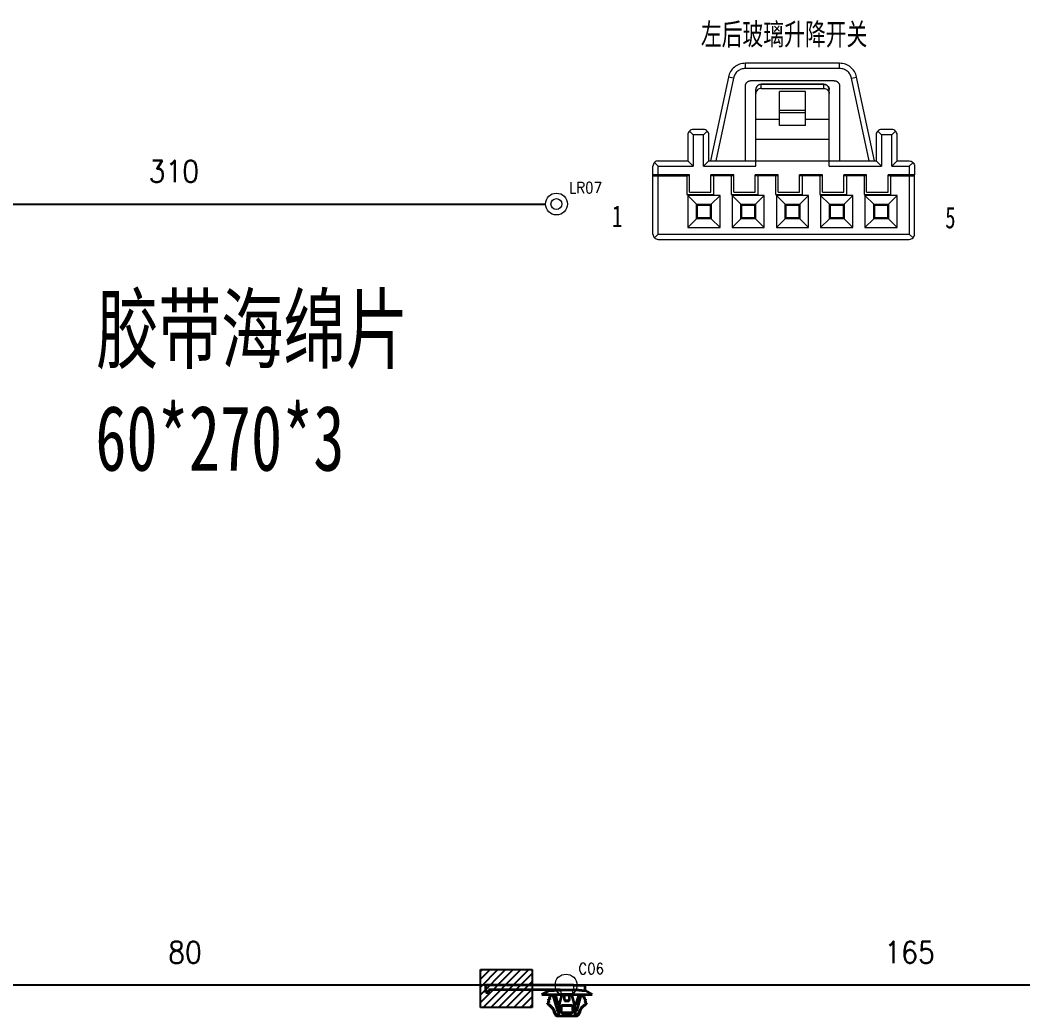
# Model space of a CAD drawing. Header units: inches. Extents: x 47316 to 59086, y 3141 to 11743.
# Drawn here: x 48256.3 to 48486.4, y 7242 to 7470.6 of the extents above; entities that cross this region are included whole.
import ezdxf

# ---------------------------------------------------------------- set-up
doc = ezdxf.new("R2010")
doc.units = ezdxf.units.IN
doc.header["$MEASUREMENT"] = 0
doc.styles.add('MtX_FangSong_GB2312', font='')
doc.styles.add('MtX_SimSun', font='')
doc.styles.get("Standard").update_dxf_attribs({"font": ''})
doc.styles.get('MtX_FangSong_GB2312').set_extended_font_data('FangSong_GB2312')
doc.styles.get('MtX_SimSun').set_extended_font_data('SimSun')
doc.styles.get('Standard').set_extended_font_data('SimSun')
doc.linetypes.add('_VH_FOAM_COVERING_2', pattern='A,0.0001,[31,VeSys.shx,S=0.1,R=0,X=0,Y=0],-0.4,[31,VeSys.shx,S=0.1,R=180,X=0,Y=0],-0.0001', length=0.4002)
doc.linetypes.add('_VH_OTCON', pattern='A,0.0001,[7,VeSys.shx,S=0.1,R=0,X=0,Y=0],-0.4,[7,VeSys.shx,S=0.1,R=0,X=0,Y=0],-0.4,["X",Standard,S=1,R=0,X=-0.5,Y=-0.5],-0.0001,[7,VeSys.shx,S=0.1,R=0,X=0,Y=0],-0.4', length=1.2002)

msp = doc.modelspace()

# ---------------------------------------------------------------- linework, layer by layer
at = {"color": 0, "lineweight": 0}
for p, q in [((48419.52, 7459.03), (48419.33, 7458.75)), ((48419.73, 7459.29), (48419.52, 7459.03)), ((48419.96, 7459.53), (48419.73, 7459.29)), ((48420.21, 7459.75), (48419.96, 7459.53)), ((48420.48, 7459.95), (48420.21, 7459.75)), ((48420.77, 7460.13), (48420.48, 7459.95)), ((48421.06, 7460.28), (48420.77, 7460.13)), ((48421.38, 7460.41), (48421.06, 7460.28)), ((48421.36, 7459.08), (48421.16, 7458.96)), ((48421.56, 7459.19), (48421.36, 7459.08)), ((48421.7, 7460.51), (48421.38, 7460.41)), ((48421.78, 7459.28), (48421.56, 7459.19)), ((48422.04, 7460.58), (48421.7, 7460.51)), ((48422.01, 7459.35), (48421.78, 7459.28)), ((48422.24, 7459.4), (48422.01, 7459.35)), ((48422.38, 7460.63), (48422.04, 7460.58)), ((48422.48, 7459.43), (48422.24, 7459.4)), ((48422.73, 7460.64), (48422.38, 7460.63)), ((48422.73, 7459.45), (48422.48, 7459.43)), ((48422.73, 7459.45), (48422.73, 7460.64)), ((48444.33, 7460.64), (48422.73, 7460.64)), ((48444.33, 7459.45), (48422.73, 7459.45)), ((48444.33, 7459.45), (48444.33, 7460.64)), ((48444.68, 7460.63), (48444.33, 7460.64)), ((48444.58, 7459.43), (48444.33, 7459.45)), ((48444.82, 7459.4), (48444.58, 7459.43)), ((48445.03, 7460.58), (48444.68, 7460.63)), ((48445.05, 7459.35), (48444.82, 7459.4)), ((48445.36, 7460.51), (48445.03, 7460.58)), ((48445.28, 7459.28), (48445.05, 7459.35)), ((48445.5, 7459.19), (48445.28, 7459.28)), ((48445.68, 7460.41), (48445.36, 7460.51)), ((48445.71, 7459.08), (48445.5, 7459.19)), ((48446, 7460.28), (48445.68, 7460.41)), ((48445.9, 7458.96), (48445.71, 7459.08)), ((48446.3, 7460.13), (48446, 7460.28)), ((48446.58, 7459.95), (48446.3, 7460.13)), ((48446.85, 7459.75), (48446.58, 7459.95)), ((48447.1, 7459.53), (48446.85, 7459.75)), ((48447.33, 7459.29), (48447.1, 7459.53)), ((48447.54, 7459.03), (48447.33, 7459.29)), ((48447.73, 7458.75), (48447.54, 7459.03)), ((48418.82, 7457.48), (48414.73, 7438.25)), ((48419.99, 7457.23), (48415.96, 7438.25)), ((48418.91, 7457.82), (48418.82, 7457.48)), ((48419.99, 7457.23), (48418.82, 7457.48)), ((48419.02, 7458.14), (48418.91, 7457.82)), ((48419.16, 7458.45), (48419.02, 7458.14)), ((48419.33, 7458.75), (48419.16, 7458.45)), ((48420.05, 7457.47), (48419.99, 7457.23)), ((48420.13, 7457.69), (48420.05, 7457.47)), ((48420.23, 7457.91), (48420.13, 7457.69)), ((48420.35, 7458.12), (48420.23, 7457.91)), ((48420.48, 7458.31), (48420.35, 7458.12)), ((48420.63, 7458.5), (48420.48, 7458.31)), ((48420.79, 7458.67), (48420.63, 7458.5)), ((48420.97, 7458.82), (48420.79, 7458.67)), ((48421.16, 7458.96), (48420.97, 7458.82)), ((48446.09, 7458.82), (48445.9, 7458.96)), ((48446.27, 7458.67), (48446.09, 7458.82)), ((48446.43, 7458.5), (48446.27, 7458.67)), ((48446.58, 7458.31), (48446.43, 7458.5)), ((48446.71, 7458.12), (48446.58, 7458.31)), ((48446.83, 7457.91), (48446.71, 7458.12)), ((48446.93, 7457.69), (48446.83, 7457.91)), ((48447.01, 7457.47), (48446.93, 7457.69)), ((48447.07, 7457.23), (48447.01, 7457.47)), ((48447.07, 7457.23), (48448.24, 7457.48)), ((48451.1, 7438.25), (48447.07, 7457.23)), ((48447.9, 7458.45), (48447.73, 7458.75)), ((48448.04, 7458.14), (48447.9, 7458.45)), ((48448.15, 7457.82), (48448.04, 7458.14)), ((48448.24, 7457.48), (48448.15, 7457.82)), ((48452.33, 7438.25), (48448.24, 7457.48)), ((48422.73, 7455.48), (48422.74, 7455.54)), ((48422.73, 7455.41), (48422.73, 7455.48)), ((48422.73, 7438.25), (48422.73, 7455.41)), ((48422.74, 7455.6), (48422.76, 7455.66)), ((48422.74, 7455.54), (48422.74, 7455.6)), ((48422.76, 7455.66), (48422.77, 7455.72)), ((48422.77, 7455.72), (48422.78, 7455.78)), ((48422.78, 7455.78), (48422.8, 7455.84)), ((48422.8, 7455.84), (48422.83, 7455.89)), ((48422.83, 7455.89), (48422.85, 7455.95)), ((48422.85, 7455.95), (48422.88, 7456.01)), ((48422.88, 7456.01), (48422.91, 7456.06)), ((48422.91, 7456.06), (48422.94, 7456.11)), ((48422.94, 7456.11), (48422.98, 7456.16)), ((48422.98, 7456.16), (48423.01, 7456.21)), ((48423.01, 7456.21), (48423.05, 7456.26)), ((48423.05, 7456.26), (48423.1, 7456.3)), ((48423.1, 7456.3), (48423.14, 7456.34)), ((48423.14, 7456.34), (48423.19, 7456.38)), ((48423.19, 7456.38), (48423.24, 7456.42)), ((48423.24, 7456.42), (48423.29, 7456.46)), ((48423.29, 7456.46), (48423.34, 7456.49)), ((48423.34, 7456.49), (48423.4, 7456.52)), ((48423.4, 7456.52), (48423.45, 7456.54)), ((48423.45, 7456.54), (48423.51, 7456.57)), ((48423.51, 7456.57), (48423.57, 7456.59)), ((48423.57, 7456.59), (48423.62, 7456.6)), ((48423.62, 7456.6), (48423.69, 7456.62)), ((48423.69, 7456.62), (48423.75, 7456.63)), ((48423.75, 7456.63), (48423.81, 7456.64)), ((48423.81, 7456.64), (48423.87, 7456.64)), ((48423.87, 7456.64), (48423.93, 7456.65)), ((48443.13, 7456.65), (48423.93, 7456.65)), ((48425.16, 7454.87), (48425.13, 7454.63)), ((48425.14, 7454.75), (48425.13, 7454.69)), ((48425.13, 7454.69), (48425.13, 7454.63)), ((48425.13, 7437.05), (48425.13, 7454.63)), ((48425.15, 7454.81), (48425.14, 7454.75)), ((48425.17, 7454.93), (48425.15, 7454.87)), ((48425.15, 7454.87), (48425.15, 7454.81)), ((48425.23, 7455.1), (48425.16, 7454.87)), ((48425.19, 7454.98), (48425.17, 7454.93)), ((48425.21, 7455.04), (48425.19, 7454.98)), ((48425.23, 7455.1), (48425.21, 7455.04)), ((48425.34, 7455.3), (48425.23, 7455.1)), ((48425.26, 7455.15), (48425.23, 7455.1)), ((48425.28, 7455.2), (48425.26, 7455.15)), ((48425.31, 7455.25), (48425.28, 7455.2)), ((48425.35, 7455.3), (48425.31, 7455.25)), ((48425.48, 7455.48), (48425.34, 7455.3)), ((48425.48, 7454.54), (48425.34, 7454.36)), ((48425.39, 7455.35), (48425.35, 7455.3)), ((48425.43, 7455.4), (48425.39, 7455.35)), ((48425.46, 7455.44), (48425.43, 7455.4)), ((48425.51, 7455.48), (48425.46, 7455.44)), ((48425.66, 7455.63), (48425.48, 7455.48)), ((48425.66, 7454.68), (48425.48, 7454.54)), ((48425.55, 7455.52), (48425.51, 7455.48)), ((48425.6, 7455.56), (48425.55, 7455.52)), ((48425.65, 7455.59), (48425.6, 7455.56)), ((48425.7, 7455.63), (48425.65, 7455.59)), ((48425.86, 7455.74), (48425.66, 7455.63)), ((48425.87, 7454.79), (48425.66, 7454.68)), ((48425.75, 7455.66), (48425.7, 7455.63)), ((48425.81, 7455.68), (48425.75, 7455.66)), ((48425.86, 7455.71), (48425.81, 7455.68)), ((48426.09, 7455.81), (48425.86, 7455.74)), ((48425.92, 7455.73), (48425.86, 7455.71)), ((48426.09, 7454.86), (48425.87, 7454.79)), ((48425.98, 7455.75), (48425.92, 7455.73)), ((48426.03, 7455.76), (48425.98, 7455.75)), ((48426.09, 7455.78), (48426.03, 7455.76)), ((48426.33, 7455.83), (48426.09, 7455.81)), ((48426.15, 7455.79), (48426.09, 7455.78)), ((48426.33, 7454.89), (48426.09, 7454.86)), ((48426.21, 7455.79), (48426.15, 7455.79)), ((48426.27, 7455.8), (48426.21, 7455.79)), ((48426.33, 7455.8), (48426.27, 7455.8)), ((48426.33, 7454.88), (48426.33, 7455.83)), ((48440.73, 7455.83), (48426.33, 7455.83)), ((48440.73, 7455.8), (48426.33, 7455.8)), ((48426.33, 7454.88), (48440.73, 7454.88)), ((48440.73, 7454.88), (48440.73, 7455.83)), ((48440.73, 7455.83), (48440.97, 7455.81)), ((48440.79, 7455.8), (48440.73, 7455.8)), ((48440.73, 7454.89), (48440.97, 7454.86)), ((48440.85, 7455.79), (48440.79, 7455.8)), ((48440.91, 7455.79), (48440.85, 7455.79)), ((48440.97, 7455.78), (48440.91, 7455.79)), ((48440.97, 7455.81), (48441.19, 7455.74)), ((48441.03, 7455.76), (48440.97, 7455.78)), ((48440.97, 7454.86), (48441.19, 7454.8)), ((48441.09, 7455.75), (48441.03, 7455.76)), ((48441.14, 7455.73), (48441.09, 7455.75)), ((48441.2, 7455.71), (48441.14, 7455.73)), ((48441.19, 7455.74), (48441.4, 7455.63)), ((48441.19, 7454.8), (48441.4, 7454.68)), ((48441.25, 7455.68), (48441.2, 7455.71)), ((48441.31, 7455.66), (48441.25, 7455.68)), ((48441.36, 7455.63), (48441.31, 7455.66)), ((48441.41, 7455.59), (48441.36, 7455.63)), ((48441.4, 7455.63), (48441.58, 7455.48)), ((48441.4, 7454.68), (48441.58, 7454.53)), ((48441.46, 7455.56), (48441.41, 7455.59)), ((48441.51, 7455.52), (48441.46, 7455.56)), ((48441.55, 7455.48), (48441.51, 7455.52)), ((48441.59, 7455.44), (48441.55, 7455.48)), ((48441.58, 7455.48), (48441.73, 7455.3)), ((48441.58, 7454.53), (48441.73, 7454.35)), ((48441.64, 7455.4), (48441.59, 7455.44)), ((48441.68, 7455.35), (48441.64, 7455.4)), ((48441.71, 7455.3), (48441.68, 7455.35)), ((48441.75, 7455.25), (48441.71, 7455.3)), ((48441.73, 7455.3), (48441.84, 7455.09)), ((48441.78, 7455.2), (48441.75, 7455.25)), ((48441.81, 7455.15), (48441.78, 7455.2)), ((48441.83, 7455.1), (48441.81, 7455.15)), ((48441.85, 7455.04), (48441.83, 7455.1)), ((48441.84, 7455.09), (48441.91, 7454.87)), ((48441.87, 7454.98), (48441.85, 7455.04)), ((48441.89, 7454.93), (48441.87, 7454.98)), ((48441.9, 7454.87), (48441.89, 7454.93)), ((48441.92, 7454.81), (48441.9, 7454.87)), ((48441.91, 7454.87), (48441.93, 7454.63)), ((48441.92, 7454.75), (48441.92, 7454.81)), ((48441.93, 7454.69), (48441.92, 7454.75)), ((48441.93, 7454.63), (48441.93, 7454.69)), ((48441.93, 7437.05), (48441.93, 7454.63)), ((48443.13, 7456.65), (48443.19, 7456.64)), ((48443.19, 7456.64), (48443.25, 7456.64)), ((48443.25, 7456.64), (48443.32, 7456.63)), ((48443.32, 7456.63), (48443.37, 7456.62)), ((48443.37, 7456.62), (48443.43, 7456.6)), ((48443.43, 7456.6), (48443.49, 7456.59)), ((48443.49, 7456.59), (48443.55, 7456.57)), ((48443.55, 7456.57), (48443.61, 7456.54)), ((48443.61, 7456.54), (48443.67, 7456.52)), ((48443.67, 7456.52), (48443.72, 7456.49)), ((48443.72, 7456.49), (48443.77, 7456.46)), ((48443.77, 7456.46), (48443.82, 7456.42)), ((48443.82, 7456.42), (48443.87, 7456.38)), ((48443.87, 7456.38), (48443.92, 7456.34)), ((48443.92, 7456.34), (48443.96, 7456.3)), ((48443.96, 7456.3), (48444.01, 7456.26)), ((48444.01, 7456.26), (48444.05, 7456.21)), ((48444.05, 7456.21), (48444.08, 7456.16)), ((48444.08, 7456.16), (48444.12, 7456.11)), ((48444.12, 7456.11), (48444.15, 7456.06)), ((48444.15, 7456.06), (48444.18, 7456.01)), ((48444.18, 7456.01), (48444.21, 7455.95)), ((48444.21, 7455.95), (48444.24, 7455.89)), ((48444.24, 7455.89), (48444.26, 7455.84)), ((48444.26, 7455.84), (48444.28, 7455.78)), ((48444.28, 7455.78), (48444.29, 7455.72)), ((48444.29, 7455.72), (48444.31, 7455.66)), ((48444.31, 7455.66), (48444.32, 7455.6)), ((48444.32, 7455.6), (48444.33, 7455.54)), ((48444.33, 7455.54), (48444.33, 7455.48)), ((48444.33, 7455.48), (48444.33, 7455.41)), ((48444.33, 7455.41), (48444.33, 7438.25)), ((48425.16, 7453.93), (48425.13, 7453.69)), ((48425.23, 7454.16), (48425.16, 7453.93)), ((48425.34, 7454.36), (48425.23, 7454.16)), ((48430.53, 7446.34), (48430.53, 7454.18)), ((48436.53, 7454.18), (48430.53, 7454.18)), ((48436.53, 7446.34), (48436.53, 7454.18)), ((48441.73, 7454.35), (48441.84, 7454.14)), ((48441.84, 7454.14), (48441.91, 7453.92)), ((48441.91, 7453.92), (48441.93, 7453.68)), ((48436.53, 7449.85), (48430.53, 7449.85)), ((48430.53, 7447.72), (48425.13, 7447.72)), ((48436.53, 7449.3), (48430.53, 7449.3)), ((48441.93, 7447.72), (48436.53, 7447.72)), ((48410.06, 7445.24), (48409.88, 7445.1)), ((48410.26, 7445.35), (48410.06, 7445.24)), ((48410.49, 7445.42), (48410.26, 7445.35)), ((48410.73, 7445.45), (48410.49, 7445.42)), ((48413.13, 7445.45), (48410.73, 7445.45)), ((48413.37, 7445.42), (48413.13, 7445.45)), ((48413.6, 7445.35), (48413.37, 7445.42)), ((48413.8, 7445.24), (48413.6, 7445.35)), ((48413.98, 7445.1), (48413.8, 7445.24)), ((48436.53, 7446.34), (48430.53, 7446.34)), ((48453.26, 7445.24), (48453.08, 7445.1)), ((48453.46, 7445.35), (48453.26, 7445.24)), ((48453.69, 7445.42), (48453.46, 7445.35)), ((48453.93, 7445.45), (48453.69, 7445.42)), ((48456.33, 7445.45), (48453.93, 7445.45)), ((48456.57, 7445.42), (48456.33, 7445.45)), ((48456.8, 7445.35), (48456.57, 7445.42)), ((48457, 7445.24), (48456.8, 7445.35)), ((48457.18, 7445.1), (48457, 7445.24)), ((48409.56, 7444.49), (48409.53, 7444.25)), ((48409.53, 7444.25), (48409.53, 7438.25)), ((48409.63, 7444.72), (48409.56, 7444.49)), ((48409.74, 7444.92), (48409.63, 7444.72)), ((48409.88, 7445.1), (48409.74, 7444.92)), ((48409.88, 7445.1), (48410.73, 7444.25)), ((48410.73, 7444.25), (48410.73, 7437.05)), ((48413.13, 7444.25), (48410.73, 7444.25)), ((48413.98, 7445.1), (48413.13, 7444.25)), ((48413.13, 7437.05), (48413.13, 7444.25)), ((48414.12, 7444.92), (48413.98, 7445.1)), ((48414.24, 7444.72), (48414.12, 7444.92)), ((48414.31, 7444.49), (48414.24, 7444.72)), ((48414.33, 7444.25), (48414.31, 7444.49)), ((48414.33, 7438.25), (48414.33, 7444.25)), ((48441.93, 7443.17), (48425.13, 7443.17)), ((48452.76, 7444.49), (48452.73, 7444.25)), ((48452.73, 7444.25), (48452.73, 7438.25)), ((48452.83, 7444.72), (48452.76, 7444.49)), ((48452.94, 7444.92), (48452.83, 7444.72)), ((48453.08, 7445.1), (48452.94, 7444.92)), ((48453.08, 7445.1), (48453.93, 7444.25)), ((48456.33, 7444.25), (48453.93, 7444.25)), ((48453.93, 7444.25), (48453.93, 7437.05)), ((48457.18, 7445.1), (48456.33, 7444.25)), ((48456.33, 7437.05), (48456.33, 7444.25)), ((48457.32, 7444.92), (48457.18, 7445.1)), ((48457.43, 7444.72), (48457.32, 7444.92)), ((48457.51, 7444.49), (48457.43, 7444.72)), ((48457.53, 7444.25), (48457.51, 7444.49)), ((48457.53, 7438.25), (48457.53, 7444.25)), ((48401.55, 7437.28), (48401.53, 7437.04)), ((48401.53, 7435.05), (48401.53, 7437.05)), ((48401.62, 7437.5), (48401.55, 7437.28)), ((48401.73, 7437.71), (48401.62, 7437.5)), ((48401.88, 7437.89), (48401.73, 7437.71)), ((48402.06, 7438.04), (48401.88, 7437.89)), ((48402.73, 7437.05), (48401.88, 7437.9)), ((48402.27, 7438.16), (48402.06, 7438.04)), ((48402.49, 7438.22), (48402.27, 7438.16)), ((48402.73, 7438.25), (48402.49, 7438.22)), ((48402.73, 7438.25), (48409.53, 7438.25)), ((48402.73, 7435.05), (48402.73, 7437.05)), ((48402.73, 7437.05), (48410.73, 7437.05)), ((48409.53, 7438.25), (48410.73, 7437.05)), ((48413.13, 7437.05), (48414.33, 7438.25)), ((48413.13, 7437.05), (48425.13, 7437.05)), ((48414.33, 7438.25), (48425.13, 7438.25)), ((48425.13, 7438.25), (48441.93, 7438.25)), ((48441.93, 7438.25), (48452.73, 7438.25)), ((48441.93, 7437.05), (48453.93, 7437.05)), ((48452.73, 7438.25), (48453.93, 7437.05)), ((48456.33, 7437.05), (48457.53, 7438.25)), ((48456.33, 7437.05), (48460.33, 7437.05)), ((48457.53, 7438.25), (48460.33, 7438.25)), ((48460.33, 7438.25), (48460.57, 7438.22)), ((48460.33, 7437.05), (48461.18, 7437.9)), ((48460.33, 7437.05), (48460.33, 7435.05)), ((48460.57, 7438.22), (48460.79, 7438.16)), ((48460.79, 7438.16), (48461, 7438.04)), ((48461, 7438.04), (48461.18, 7437.89)), ((48461.18, 7437.89), (48461.33, 7437.71)), ((48461.33, 7437.71), (48461.44, 7437.5)), ((48461.44, 7437.5), (48461.51, 7437.28)), ((48461.51, 7437.28), (48461.53, 7437.04)), ((48461.53, 7437.05), (48461.53, 7435.05)), ((48409.91, 7435.05), (48401.53, 7435.05)), ((48401.53, 7421.44), (48401.53, 7435.04)), ((48401.53, 7434.84), (48409.31, 7434.84)), ((48402.73, 7421.44), (48402.73, 7434.84)), ((48405.53, 7434.84), (48405.53, 7435.05)), ((48409.31, 7434.84), (48409.31, 7430.5)), ((48409.91, 7434.84), (48409.31, 7434.84)), ((48409.91, 7431.05), (48409.91, 7435.05)), ((48414.81, 7431.05), (48414.81, 7435.05)), ((48420.07, 7435.05), (48414.81, 7435.05)), ((48420.07, 7434.84), (48414.81, 7434.84)), ((48415.41, 7434.84), (48415.41, 7430.5)), ((48415.61, 7434.84), (48415.61, 7435.05)), ((48419.47, 7434.84), (48419.47, 7430.5)), ((48420.07, 7431.05), (48420.07, 7435.05)), ((48424.97, 7431.05), (48424.97, 7435.05)), ((48430.23, 7435.05), (48424.97, 7435.05)), ((48430.23, 7434.84), (48424.97, 7434.84)), ((48425.57, 7434.84), (48425.57, 7430.5)), ((48429.63, 7434.84), (48429.63, 7430.5)), ((48430.23, 7431.05), (48430.23, 7435.05)), ((48440.39, 7435.05), (48435.13, 7435.05)), ((48435.13, 7431.05), (48435.13, 7435.05)), ((48440.39, 7434.84), (48435.13, 7434.84)), ((48435.73, 7434.84), (48435.73, 7430.5)), ((48439.79, 7434.84), (48439.79, 7430.5)), ((48440.39, 7431.05), (48440.39, 7435.05)), ((48450.55, 7435.05), (48445.29, 7435.05)), ((48445.29, 7431.05), (48445.29, 7435.05)), ((48450.55, 7434.84), (48445.29, 7434.84)), ((48445.89, 7434.84), (48445.89, 7430.5)), ((48449.95, 7434.84), (48449.95, 7430.5)), ((48450.55, 7431.05), (48450.55, 7435.05)), ((48461.53, 7435.05), (48455.45, 7435.05)), ((48455.45, 7431.05), (48455.45, 7435.05)), ((48456.05, 7434.84), (48455.45, 7434.84)), ((48456.05, 7434.84), (48461.53, 7434.84)), ((48456.05, 7434.84), (48456.05, 7430.5)), ((48456.25, 7434.84), (48456.25, 7435.05)), ((48460.33, 7434.84), (48460.33, 7421.44)), ((48461.53, 7421.44), (48461.53, 7435.05)), ((48409.31, 7430.54), (48415.41, 7430.54)), ((48409.31, 7430.5), (48415.41, 7430.5)), ((48409.51, 7430.34), (48409.51, 7422.94)), ((48411.53, 7428.32), (48409.51, 7430.34)), ((48416.91, 7430.34), (48409.51, 7430.34)), ((48409.91, 7431.05), (48414.81, 7431.05)), ((48414.89, 7428.32), (48416.91, 7430.34)), ((48416.91, 7422.94), (48416.91, 7430.34)), ((48419.47, 7430.54), (48425.57, 7430.54)), ((48419.47, 7430.5), (48425.57, 7430.5)), ((48421.69, 7428.32), (48419.67, 7430.34)), ((48419.67, 7430.34), (48419.67, 7422.94)), ((48427.07, 7430.34), (48419.67, 7430.34)), ((48420.07, 7431.05), (48424.97, 7431.05)), ((48425.05, 7428.32), (48427.07, 7430.34)), ((48427.07, 7422.94), (48427.07, 7430.34)), ((48429.63, 7430.54), (48435.73, 7430.54)), ((48429.63, 7430.5), (48435.73, 7430.5)), ((48437.23, 7430.34), (48429.83, 7430.34)), ((48431.85, 7428.32), (48429.83, 7430.34)), ((48429.83, 7430.34), (48429.83, 7422.94)), ((48430.23, 7431.05), (48435.13, 7431.05)), ((48435.21, 7428.32), (48437.23, 7430.34)), ((48437.23, 7422.94), (48437.23, 7430.34)), ((48439.79, 7430.54), (48445.89, 7430.54)), ((48439.79, 7430.5), (48445.89, 7430.5)), ((48447.39, 7430.34), (48439.99, 7430.34)), ((48442.01, 7428.32), (48439.99, 7430.34)), ((48439.99, 7430.34), (48439.99, 7422.94)), ((48440.39, 7431.05), (48445.29, 7431.05)), ((48445.37, 7428.32), (48447.39, 7430.34)), ((48447.39, 7422.94), (48447.39, 7430.34)), ((48449.95, 7430.54), (48456.05, 7430.54)), ((48449.95, 7430.5), (48456.05, 7430.5)), ((48457.55, 7430.34), (48450.15, 7430.34)), ((48452.17, 7428.32), (48450.15, 7430.34)), ((48450.15, 7430.34), (48450.15, 7422.94)), ((48450.55, 7431.05), (48455.45, 7431.05)), ((48455.53, 7428.32), (48457.55, 7430.34)), ((48457.55, 7422.94), (48457.55, 7430.34)), ((48411.53, 7424.96), (48411.53, 7428.32)), ((48411.53, 7428.32), (48414.89, 7428.32)), ((48411.53, 7428.32), (48411.61, 7428.24)), ((48411.61, 7428.24), (48411.68, 7428.17)), ((48411.68, 7428.17), (48411.76, 7428.09)), ((48411.76, 7425.19), (48411.76, 7428.09)), ((48411.76, 7428.09), (48414.66, 7428.09)), ((48414.74, 7428.17), (48414.66, 7428.09)), ((48414.66, 7428.09), (48414.66, 7425.19)), ((48414.81, 7428.24), (48414.74, 7428.17)), ((48414.89, 7428.32), (48414.81, 7428.24)), ((48414.89, 7428.32), (48414.89, 7424.96)), ((48421.69, 7428.32), (48425.05, 7428.32)), ((48421.69, 7424.96), (48421.69, 7428.32)), ((48421.69, 7428.32), (48421.77, 7428.24)), ((48421.77, 7428.24), (48421.84, 7428.17)), ((48421.84, 7428.17), (48421.92, 7428.09)), ((48421.92, 7428.09), (48424.82, 7428.09)), ((48421.92, 7425.19), (48421.92, 7428.09)), ((48424.9, 7428.17), (48424.82, 7428.09)), ((48424.82, 7428.09), (48424.82, 7425.19)), ((48424.97, 7428.24), (48424.9, 7428.17)), ((48425.05, 7428.32), (48424.97, 7428.24)), ((48425.05, 7428.32), (48425.05, 7424.96)), ((48431.85, 7428.32), (48435.21, 7428.32)), ((48431.85, 7424.96), (48431.85, 7428.32)), ((48431.85, 7428.32), (48431.93, 7428.24)), ((48431.93, 7428.24), (48432, 7428.17)), ((48432, 7428.17), (48432.08, 7428.09)), ((48432.08, 7428.09), (48434.98, 7428.09)), ((48432.08, 7425.19), (48432.08, 7428.09)), ((48435.06, 7428.17), (48434.98, 7428.09)), ((48434.98, 7428.09), (48434.98, 7425.19)), ((48435.13, 7428.24), (48435.06, 7428.17)), ((48435.21, 7428.32), (48435.13, 7428.24)), ((48435.21, 7428.32), (48435.21, 7424.96)), ((48442.01, 7428.32), (48445.37, 7428.32)), ((48442.01, 7424.96), (48442.01, 7428.32)), ((48442.01, 7428.32), (48442.09, 7428.24)), ((48442.09, 7428.24), (48442.16, 7428.17)), ((48442.16, 7428.17), (48442.24, 7428.09)), ((48442.24, 7428.09), (48445.14, 7428.09)), ((48442.24, 7425.19), (48442.24, 7428.09)), ((48445.22, 7428.17), (48445.14, 7428.09)), ((48445.14, 7428.09), (48445.14, 7425.19)), ((48445.29, 7428.24), (48445.22, 7428.17)), ((48445.37, 7428.32), (48445.29, 7428.24)), ((48445.37, 7428.32), (48445.37, 7424.96)), ((48452.17, 7428.32), (48455.53, 7428.32)), ((48452.17, 7424.96), (48452.17, 7428.32)), ((48452.17, 7428.32), (48452.25, 7428.24)), ((48452.25, 7428.24), (48452.32, 7428.17)), ((48452.32, 7428.17), (48452.4, 7428.09)), ((48452.4, 7428.09), (48455.3, 7428.09)), ((48452.4, 7425.19), (48452.4, 7428.09)), ((48455.38, 7428.17), (48455.3, 7428.09)), ((48455.3, 7428.09), (48455.3, 7425.19)), ((48455.45, 7428.24), (48455.38, 7428.17)), ((48455.53, 7428.32), (48455.45, 7428.24)), ((48455.53, 7428.32), (48455.53, 7424.96)), ((48411.53, 7424.96), (48409.51, 7422.94)), ((48411.53, 7424.96), (48411.61, 7425.04)), ((48414.89, 7424.96), (48411.53, 7424.96)), ((48411.61, 7425.04), (48411.68, 7425.12)), ((48411.68, 7425.12), (48411.76, 7425.19)), ((48414.66, 7425.19), (48411.76, 7425.19)), ((48414.74, 7425.12), (48414.66, 7425.19)), ((48414.81, 7425.04), (48414.74, 7425.12)), ((48414.89, 7424.96), (48414.81, 7425.04)), ((48414.89, 7424.96), (48416.91, 7422.94)), ((48421.69, 7424.96), (48419.67, 7422.94)), ((48421.69, 7424.96), (48421.77, 7425.04)), ((48425.05, 7424.96), (48421.69, 7424.96)), ((48421.77, 7425.04), (48421.84, 7425.12)), ((48421.84, 7425.12), (48421.92, 7425.19)), ((48424.82, 7425.19), (48421.92, 7425.19)), ((48424.9, 7425.12), (48424.82, 7425.19)), ((48424.97, 7425.04), (48424.9, 7425.12)), ((48425.05, 7424.96), (48424.97, 7425.04)), ((48425.05, 7424.96), (48427.07, 7422.94)), ((48431.85, 7424.96), (48429.83, 7422.94)), ((48431.85, 7424.96), (48431.93, 7425.04)), ((48435.21, 7424.96), (48431.85, 7424.96)), ((48431.93, 7425.04), (48432, 7425.12)), ((48432, 7425.12), (48432.08, 7425.19)), ((48434.98, 7425.19), (48432.08, 7425.19)), ((48435.06, 7425.12), (48434.98, 7425.19)), ((48435.13, 7425.04), (48435.06, 7425.12)), ((48435.21, 7424.96), (48435.13, 7425.04)), ((48435.21, 7424.96), (48437.23, 7422.94)), ((48442.01, 7424.96), (48439.99, 7422.94)), ((48442.01, 7424.96), (48442.09, 7425.04)), ((48445.37, 7424.96), (48442.01, 7424.96)), ((48442.09, 7425.04), (48442.16, 7425.12)), ((48442.16, 7425.12), (48442.24, 7425.19)), ((48445.14, 7425.19), (48442.24, 7425.19)), ((48445.22, 7425.12), (48445.14, 7425.19)), ((48445.29, 7425.04), (48445.22, 7425.12)), ((48445.37, 7424.96), (48445.29, 7425.04)), ((48445.37, 7424.96), (48447.39, 7422.94)), ((48452.17, 7424.96), (48450.15, 7422.94)), ((48452.17, 7424.96), (48452.25, 7425.04)), ((48455.53, 7424.96), (48452.17, 7424.96)), ((48452.25, 7425.04), (48452.32, 7425.12)), ((48452.32, 7425.12), (48452.4, 7425.19)), ((48455.3, 7425.19), (48452.4, 7425.19)), ((48455.38, 7425.12), (48455.3, 7425.19)), ((48455.45, 7425.04), (48455.38, 7425.12)), ((48455.53, 7424.96), (48455.45, 7425.04)), ((48455.53, 7424.96), (48457.55, 7422.94)), ((48409.51, 7422.94), (48416.91, 7422.94)), ((48419.67, 7422.94), (48427.07, 7422.94)), ((48429.83, 7422.94), (48437.23, 7422.94)), ((48439.99, 7422.94), (48447.39, 7422.94)), ((48450.15, 7422.94), (48457.55, 7422.94)), ((48401.53, 7421.44), (48401.55, 7421.2)), ((48401.55, 7421.2), (48401.62, 7420.98)), ((48401.62, 7420.98), (48401.73, 7420.77)), ((48401.73, 7420.77), (48401.88, 7420.59)), ((48402.73, 7421.44), (48401.88, 7420.59)), ((48401.88, 7420.59), (48402.06, 7420.45)), ((48402.06, 7420.45), (48402.26, 7420.34)), ((48402.26, 7420.34), (48402.49, 7420.27)), ((48402.49, 7420.27), (48402.73, 7420.24)), ((48402.73, 7421.44), (48460.33, 7421.44)), ((48402.73, 7420.24), (48460.33, 7420.24)), ((48460.33, 7421.44), (48461.18, 7420.59)), ((48460.33, 7420.24), (48460.57, 7420.27)), ((48460.57, 7420.27), (48460.79, 7420.33)), ((48460.79, 7420.33), (48461, 7420.44)), ((48461, 7420.44), (48461.18, 7420.59)), ((48461.18, 7420.59), (48461.33, 7420.78)), ((48461.33, 7420.78), (48461.44, 7420.98)), ((48461.44, 7420.98), (48461.51, 7421.21)), ((48461.51, 7421.21), (48461.53, 7421.44))]:
    msp.add_line(p, q, dxfattribs=at)
at = {"color": 0, "linetype": '_VH_FOAM_COVERING_2', "ltscale": 5}
msp.add_line((48206.33, 7428.35), (48376.88, 7428.35), dxfattribs=at)
at = {"color": 0, "lineweight": -3}
for p, q in [((48369.48, 7252.67), (48361.95, 7245.13)), ((48367.71, 7252.67), (48361.95, 7246.9)), ((48365.95, 7252.67), (48361.95, 7248.67)), ((48364.18, 7252.67), (48361.95, 7250.44)), ((48362.41, 7252.67), (48361.95, 7252.2)), ((48361.95, 7243.98), (48361.95, 7252.67)), ((48361.95, 7252.67), (48373.85, 7252.67)), ((48371.25, 7252.67), (48362.56, 7243.98)), ((48373.02, 7252.67), (48364.33, 7243.98)), ((48373.85, 7252.67), (48373.85, 7243.98)), ((48373.85, 7251.74), (48366.09, 7243.98)), ((48373.85, 7249.97), (48367.86, 7243.98)), ((48373.85, 7248.2), (48369.63, 7243.98)), ((48373.85, 7246.43), (48371.4, 7243.98)), ((48373.85, 7243.98), (48361.95, 7243.98)), ((48373.85, 7244.67), (48373.17, 7243.98))]:
    msp.add_line(p, q, dxfattribs=at)
at = {"color": 0, "linetype": '_VH_OTCON', "lineweight": -2, "ltscale": 5}
for p, q in [((48381.58, 7249.13), (48206.33, 7249.13)), ((48537.92, 7249.13), (48381.58, 7249.13))]:
    msp.add_line(p, q, dxfattribs=at)
at = {"color": 0, "lineweight": 35, "ltscale": 0.065}
msp.add_line((48363.22, 7247.71), (48363.22, 7249.13), dxfattribs=at)
at = {"color": 0, "lineweight": 35}
for p, q in [((48383.26, 7249.13), (48363.22, 7249.13)), ((48380.31, 7248.04), (48363.77, 7248.04)), ((48378.86, 7247.91), (48379.82, 7247.92)), ((48379.82, 7247.92), (48380.31, 7247.92)), ((48383.97, 7247.92), (48383.26, 7247.92)), ((48384.49, 7247.92), (48383.97, 7247.92)), ((48384.37, 7242.74), (48384.3, 7242.54)), ((48379.05, 7242.71), (48379.12, 7242.49)), ((48379.12, 7242.49), (48379.26, 7242.3)), ((48379.27, 7242.55), (48379.22, 7242.67)), ((48379.26, 7242.3), (48379.41, 7242.17)), ((48379.41, 7242.38), (48379.27, 7242.55)), ((48379.59, 7242.26), (48379.41, 7242.38)), ((48379.41, 7242.17), (48379.59, 7242.09)), ((48379.74, 7242.22), (48379.59, 7242.26)), ((48379.59, 7242.09), (48379.78, 7242.04)), ((48379.89, 7242.2), (48379.74, 7242.22)), ((48379.78, 7242.04), (48379.89, 7242.04)), ((48379.93, 7242.04), (48379.96, 7242.05)), ((48379.96, 7242.05), (48380.04, 7242.12)), ((48383.62, 7242.05), (48383.53, 7242.12)), ((48383.65, 7242.04), (48383.62, 7242.05)), ((48383.74, 7242.2), (48383.68, 7242.2)), ((48383.68, 7242.04), (48383.92, 7242.07)), ((48383.97, 7242.25), (48383.74, 7242.2)), ((48383.92, 7242.07), (48384.13, 7242.16)), ((48384.16, 7242.37), (48383.97, 7242.25)), ((48384.13, 7242.16), (48384.32, 7242.3)), ((48384.3, 7242.54), (48384.16, 7242.37)), ((48384.32, 7242.3), (48384.45, 7242.49)), ((48384.45, 7242.49), (48384.53, 7242.71))]:
    msp.add_line(p, q, dxfattribs=at)
at = {"color": 0, "lineweight": 13, "ltscale": 0.025}
for p, q in [((48363.77, 7247.71), (48363.22, 7247.71)), ((48381.51, 7245.34), (48382.06, 7245.34))]:
    msp.add_line(p, q, dxfattribs=at)
at = {"color": 0, "lineweight": 35, "ltscale": 0.0125}
for p, q in [((48363.22, 7247.44), (48363.22, 7247.71)), ((48363.77, 7247.71), (48363.77, 7247.44)), ((48380.59, 7246.68), (48380.59, 7246.95)), ((48382.99, 7246.68), (48382.99, 7246.95))]:
    msp.add_line(p, q, dxfattribs=at)
at = {"color": 0, "lineweight": 35, "ltscale": 0.025}
for p, q in [((48363.22, 7247.44), (48363.77, 7247.44)), ((48381.51, 7246.92), (48382.06, 7246.92)), ((48382.06, 7245.5), (48381.51, 7245.5))]:
    msp.add_line(p, q, dxfattribs=at)
at = {"color": 0, "lineweight": 35, "ltscale": 0.015}
msp.add_line((48363.77, 7248.04), (48363.77, 7247.71), dxfattribs=at)
at = {"color": 0, "lineweight": 35, "ltscale": 0.082984}
msp.add_line((48376, 7246.95), (48377.58, 7247.83), dxfattribs=at)
at = {"color": 0, "lineweight": 35, "ltscale": 0.009625}
msp.add_line((48377.58, 7247.83), (48377.58, 7248.04), dxfattribs=at)
at = {"color": 0, "lineweight": 35, "ltscale": 0.031039}
msp.add_line((48378.18, 7247.86), (48378.86, 7247.91), dxfattribs=at)
at = {"color": 0, "lineweight": 13, "ltscale": 0.005515}
msp.add_line((48380.31, 7248.04), (48380.31, 7247.92), dxfattribs=at)
at = {"color": 0, "lineweight": 35, "ltscale": 0.0075}
for p, q in [((48380.31, 7247.92), (48380.48, 7247.92)), ((48383.26, 7247.92), (48383.1, 7247.92))]:
    msp.add_line(p, q, dxfattribs=at)
at = {"color": 0, "lineweight": 13, "ltscale": 0.044551}
msp.add_line((48380.48, 7246.95), (48380.48, 7247.92), dxfattribs=at)
at = {"color": 0, "lineweight": 35, "ltscale": 0.12}
for p, q in [((48383.1, 7247.92), (48380.48, 7247.92)), ((48383.1, 7246.95), (48380.48, 7246.95))]:
    msp.add_line(p, q, dxfattribs=at)
at = {"color": 0, "lineweight": 13, "ltscale": 0.001282}
msp.add_line((48383.1, 7247.92), (48383.1, 7247.9), dxfattribs=at)
at = {"color": 0, "lineweight": 13, "ltscale": 0.04327}
msp.add_line((48383.1, 7247.9), (48383.1, 7246.95), dxfattribs=at)
at = {"color": 0, "lineweight": 13, "ltscale": 0.055515}
msp.add_line((48383.26, 7249.13), (48383.26, 7247.92), dxfattribs=at)
at = {"color": 0, "lineweight": 35, "ltscale": 0.125}
msp.add_line((48383.26, 7249.13), (48385.99, 7249.13), dxfattribs=at)
at = {"color": 0, "lineweight": 35, "ltscale": 0.000679}
msp.add_line((48385.99, 7247.87), (48385.98, 7247.86), dxfattribs=at)
at = {"color": 0, "lineweight": 35, "ltscale": 0.058097}
msp.add_line((48385.99, 7247.87), (48385.99, 7249.13), dxfattribs=at)
at = {"color": 0, "lineweight": 35, "ltscale": 0.083533}
msp.add_line((48386, 7247.86), (48387.58, 7246.95), dxfattribs=at)
at = {"color": 0, "lineweight": 35, "ltscale": 0.027465}
for p, q in [((48376, 7246.95), (48376.6, 7246.95)), ((48386.98, 7246.95), (48387.58, 7246.95))]:
    msp.add_line(p, q, dxfattribs=at)
at = {"color": 0, "lineweight": 35, "ltscale": 0.177535}
for p, q in [((48376.6, 7246.95), (48380.48, 7246.95)), ((48383.1, 7246.95), (48386.98, 7246.95))]:
    msp.add_line(p, q, dxfattribs=at)
at = {"color": 0, "lineweight": 35, "ltscale": 0.003397}
for p, q in [((48377.26, 7245.12), (48377.32, 7245.15)), ((48386.32, 7245.12), (48386.25, 7245.15))]:
    msp.add_line(p, q, dxfattribs=at)
at = {"color": 0, "lineweight": 35, "ltscale": 0.019002}
for p, q in [((48377.46, 7244.76), (48377.26, 7245.12)), ((48386.12, 7244.76), (48386.32, 7245.12))]:
    msp.add_line(p, q, dxfattribs=at)
at = {"color": 0, "lineweight": 35, "ltscale": 0.007407}
for p, q in [((48377.47, 7245.22), (48377.32, 7245.15)), ((48386.25, 7245.15), (48386.11, 7245.22))]:
    msp.add_line(p, q, dxfattribs=at)
at = {"color": 0, "lineweight": 13, "ltscale": 0.020802}
for p, q in [((48377.32, 7245.15), (48377.55, 7244.76)), ((48386.03, 7244.76), (48386.25, 7245.15))]:
    msp.add_line(p, q, dxfattribs=at)
at = {"color": 0, "lineweight": 35, "ltscale": 0.007529}
for p, q in [((48377.63, 7245.99), (48377.47, 7245.94)), ((48385.79, 7246.54), (48385.63, 7246.6)), ((48386.1, 7245.94), (48385.95, 7245.99))]:
    msp.add_line(p, q, dxfattribs=at)
at = {"color": 0, "lineweight": 35, "ltscale": 0.029976}
for p, q in [((48377.47, 7245.94), (48377.63, 7245.3)), ((48385.94, 7245.3), (48386.1, 7245.94))]:
    msp.add_line(p, q, dxfattribs=at)
at = {"color": 0, "lineweight": 35, "ltscale": 0.016059}
for p, q in [((48377.78, 7245.38), (48377.47, 7245.22)), ((48385.79, 7245.38), (48386.11, 7245.22))]:
    msp.add_line(p, q, dxfattribs=at)
at = {"color": 0, "lineweight": 13, "ltscale": 0.020348}
for p, q in [((48377.69, 7244.84), (48377.47, 7245.22)), ((48386.11, 7245.22), (48385.89, 7244.84))]:
    msp.add_line(p, q, dxfattribs=at)
at = {"color": 0, "lineweight": 35, "ltscale": 0.020678}
for p, q in [((48377.63, 7245.99), (48378.06, 7246.14)), ((48385.95, 7245.99), (48385.52, 7246.14))]:
    msp.add_line(p, q, dxfattribs=at)
at = {"color": 0, "lineweight": 13, "ltscale": 0.029038}
for p, q in [((48377.78, 7245.38), (48377.63, 7245.99)), ((48385.95, 7245.99), (48385.79, 7245.38))]:
    msp.add_line(p, q, dxfattribs=at)
at = {"color": 0, "lineweight": 35, "ltscale": 0.007528}
msp.add_line((48377.94, 7246.6), (48377.79, 7246.54), dxfattribs=at)
at = {"color": 0, "lineweight": 35, "ltscale": 0.021471}
for p, q in [((48377.79, 7246.54), (48377.9, 7246.09)), ((48385.67, 7246.09), (48385.79, 7246.54))]:
    msp.add_line(p, q, dxfattribs=at)
at = {"color": 0, "lineweight": 35, "ltscale": 0.030681}
for p, q in [((48378.58, 7246.81), (48377.94, 7246.6)), ((48385, 7246.81), (48385.63, 7246.6))]:
    msp.add_line(p, q, dxfattribs=at)
at = {"color": 0, "lineweight": 13, "ltscale": 0.021471}
for p, q in [((48378.06, 7246.14), (48377.94, 7246.6)), ((48385.63, 7246.6), (48385.52, 7246.14))]:
    msp.add_line(p, q, dxfattribs=at)
at = {"color": 0, "lineweight": 35, "ltscale": 0.002501}
for p, q in [((48378.25, 7246.95), (48378.25, 7246.9)), ((48385.33, 7246.9), (48385.33, 7246.95))]:
    msp.add_line(p, q, dxfattribs=at)
at = {"color": 0, "lineweight": 35, "ltscale": 0.008851}
for p, q in [((48378.25, 7246.9), (48378.25, 7246.7)), ((48385.33, 7246.9), (48385.32, 7246.7))]:
    msp.add_line(p, q, dxfattribs=at)
at = {"color": 0, "lineweight": 13, "ltscale": 0.013976}
for p, q in [((48378.25, 7246.9), (48378.55, 7246.9)), ((48385.02, 7246.9), (48385.33, 7246.9))]:
    msp.add_line(p, q, dxfattribs=at)
at = {"color": 0, "lineweight": 35, "ltscale": 0.002595}
for p, q in [((48378.55, 7246.9), (48378.54, 7246.95)), ((48385.04, 7246.95), (48385.02, 7246.9))]:
    msp.add_line(p, q, dxfattribs=at)
at = {"color": 0, "lineweight": 35, "ltscale": 0.003887}
for p, q in [((48378.55, 7246.9), (48378.58, 7246.81)), ((48385.02, 7246.9), (48385, 7246.81))]:
    msp.add_line(p, q, dxfattribs=at)
at = {"color": 0, "lineweight": 35, "ltscale": 0.175583}
for p, q in [((48378.58, 7246.81), (48379.6, 7243.12)), ((48385, 7246.81), (48383.97, 7243.12))]:
    msp.add_line(p, q, dxfattribs=at)
at = {"color": 0, "lineweight": 35, "ltscale": 0.117275}
for p, q in [((48379.06, 7246.95), (48379.78, 7244.49)), ((48384.52, 7246.95), (48383.79, 7244.49))]:
    msp.add_line(p, q, dxfattribs=at)
at = {"color": 0, "lineweight": 35, "ltscale": 0.11676}
for p, q in [((48379.9, 7244.22), (48380.59, 7246.68)), ((48383.67, 7244.22), (48382.99, 7246.68))]:
    msp.add_line(p, q, dxfattribs=at)
at = {"color": 0, "lineweight": 13, "ltscale": 0.11676}
for p, q in [((48380.72, 7246.66), (48380.04, 7244.2)), ((48382.85, 7246.66), (48383.53, 7244.2))]:
    msp.add_line(p, q, dxfattribs=at)
at = {"color": 0, "lineweight": 35, "ltscale": 0.006308}
for p, q in [((48380.72, 7246.66), (48380.59, 7246.68)), ((48382.85, 7246.66), (48382.99, 7246.68)), ((48380.04, 7244.2), (48379.9, 7244.22)), ((48383.53, 7244.2), (48383.67, 7244.22))]:
    msp.add_line(p, q, dxfattribs=at)
at = {"color": 0, "lineweight": 13, "ltscale": 0.013352}
for p, q in [((48380.72, 7246.95), (48380.72, 7246.66)), ((48382.85, 7246.95), (48382.85, 7246.66))]:
    msp.add_line(p, q, dxfattribs=at)
at = {"color": 0, "lineweight": 13, "ltscale": 0.04}
for p, q in [((48381.08, 7246.65), (48381.08, 7245.78)), ((48382.5, 7245.78), (48382.5, 7246.65))]:
    msp.add_line(p, q, dxfattribs=at)
at = {"color": 0, "lineweight": 13, "ltscale": 0.0075}
for p, q in [((48381.24, 7246.65), (48381.08, 7246.65)), ((48381.24, 7245.78), (48381.08, 7245.78)), ((48381.51, 7245.5), (48381.51, 7245.34)), ((48382.06, 7245.5), (48382.06, 7245.34)), ((48382.5, 7246.65), (48382.33, 7246.65)), ((48382.5, 7245.78), (48382.33, 7245.78)), ((48380.29, 7244.14), (48380.45, 7244.14)), ((48380.29, 7244.08), (48380.45, 7244.08)), ((48380.72, 7244.41), (48380.72, 7244.58)), ((48382.85, 7244.41), (48382.85, 7244.58)), ((48383.13, 7244.14), (48383.29, 7244.14)), ((48383.13, 7244.08), (48383.29, 7244.08)), ((48379.89, 7242.2), (48379.89, 7242.04)), ((48383.68, 7242.2), (48383.68, 7242.04))]:
    msp.add_line(p, q, dxfattribs=at)
at = {"color": 0, "lineweight": 35, "ltscale": 0.04}
for p, q in [((48381.24, 7245.78), (48381.24, 7246.65)), ((48382.33, 7246.65), (48382.33, 7245.78))]:
    msp.add_line(p, q, dxfattribs=at)
at = {"color": 0, "lineweight": 13, "ltscale": 0.001247}
for p, q in [((48381.51, 7246.95), (48381.51, 7246.92)), ((48382.06, 7246.95), (48382.06, 7246.92))]:
    msp.add_line(p, q, dxfattribs=at)
at = {"color": 0, "lineweight": 13, "ltscale": 0.004089}
for p, q in [((48377.55, 7244.76), (48377.46, 7244.76)), ((48386.03, 7244.76), (48386.12, 7244.76))]:
    msp.add_line(p, q, dxfattribs=at)
at = {"color": 0, "lineweight": 13, "ltscale": 0.007382}
for p, q in [((48377.69, 7244.84), (48377.55, 7244.76)), ((48386.03, 7244.76), (48385.89, 7244.84))]:
    msp.add_line(p, q, dxfattribs=at)
at = {"color": 0, "lineweight": 13, "ltscale": 0.004225}
for p, q in [((48377.69, 7244.51), (48377.78, 7244.51)), ((48385.89, 7244.51), (48385.79, 7244.51))]:
    msp.add_line(p, q, dxfattribs=at)
at = {"color": 0, "lineweight": 13, "ltscale": 0.007452}
for p, q in [((48377.87, 7244.65), (48377.78, 7244.51)), ((48385.79, 7244.51), (48385.71, 7244.65))]:
    msp.add_line(p, q, dxfattribs=at)
at = {"color": 0, "lineweight": 13, "ltscale": 0.00714}
for p, q in [((48379.2, 7242.74), (48379.05, 7242.71)), ((48384.53, 7242.71), (48384.37, 7242.74))]:
    msp.add_line(p, q, dxfattribs=at)
at = {"color": 0, "lineweight": 35, "ltscale": 0.0015}
for p, q in [((48379.73, 7243.02), (48379.77, 7243.02)), ((48383.84, 7243.02), (48383.81, 7243.02))]:
    msp.add_line(p, q, dxfattribs=at)
at = {"color": 0, "lineweight": 35, "ltscale": 0.009097}
for p, q in [((48379.78, 7244.49), (48379.98, 7244.49)), ((48383.79, 7244.49), (48383.6, 7244.49))]:
    msp.add_line(p, q, dxfattribs=at)
at = {"color": 0, "lineweight": 35, "ltscale": 0.006314}
for p, q in [((48379.9, 7244.08), (48379.9, 7244.22)), ((48383.67, 7244.08), (48383.67, 7244.22))]:
    msp.add_line(p, q, dxfattribs=at)
at = {"color": 0, "lineweight": 35, "ltscale": 0.038472}
for p, q in [((48379.9, 7244.08), (48379.9, 7243.24)), ((48383.67, 7244.08), (48383.67, 7243.24))]:
    msp.add_line(p, q, dxfattribs=at)
at = {"color": 0, "lineweight": 13, "ltscale": 0.00625}
for p, q in [((48380.04, 7244.08), (48379.9, 7244.08)), ((48383.53, 7244.08), (48383.67, 7244.08))]:
    msp.add_line(p, q, dxfattribs=at)
at = {"color": 0, "lineweight": 35, "ltscale": 0.048384}
for p, q in [((48379.9, 7242.19), (48379.9, 7243.24)), ((48383.67, 7242.19), (48383.67, 7243.24))]:
    msp.add_line(p, q, dxfattribs=at)
at = {"color": 0, "lineweight": 13, "ltscale": 0.005462}
for p, q in [((48380.04, 7244.2), (48380.04, 7244.08)), ((48383.53, 7244.2), (48383.53, 7244.08))]:
    msp.add_line(p, q, dxfattribs=at)
at = {"color": 0, "lineweight": 13, "ltscale": 0.041036}
for p, q in [((48380.04, 7243.19), (48380.04, 7244.08)), ((48380.29, 7243.19), (48380.29, 7244.08)), ((48383.29, 7244.08), (48383.29, 7243.19)), ((48383.53, 7243.19), (48383.53, 7244.08))]:
    msp.add_line(p, q, dxfattribs=at)
at = {"color": 0, "lineweight": 13, "ltscale": 0.01125}
for p, q in [((48380.29, 7244.08), (48380.04, 7244.08)), ((48380.29, 7243.19), (48380.04, 7243.19)), ((48383.29, 7244.08), (48383.53, 7244.08)), ((48383.29, 7243.19), (48383.53, 7243.19))]:
    msp.add_line(p, q, dxfattribs=at)
at = {"color": 0, "lineweight": 13, "ltscale": 0.048964}
for p, q in [((48380.04, 7243.19), (48380.04, 7242.12)), ((48383.53, 7243.19), (48383.53, 7242.12))]:
    msp.add_line(p, q, dxfattribs=at)
at = {"color": 0, "lineweight": 13, "ltscale": 0.002564}
for p, q in [((48380.29, 7244.14), (48380.29, 7244.08)), ((48383.29, 7244.08), (48383.29, 7244.14))]:
    msp.add_line(p, q, dxfattribs=at)
at = {"color": 0, "lineweight": 13, "ltscale": 0.009477}
for p, q in [((48380.29, 7243.19), (48380.29, 7242.98)), ((48383.29, 7242.98), (48383.29, 7243.19))]:
    msp.add_line(p, q, dxfattribs=at)
at = {"color": 0, "lineweight": 35, "ltscale": 0.002564}
for p, q in [((48380.45, 7244.08), (48380.45, 7244.14)), ((48383.13, 7244.14), (48383.13, 7244.08))]:
    msp.add_line(p, q, dxfattribs=at)
at = {"color": 0, "lineweight": 35, "ltscale": 0.037959}
for p, q in [((48380.45, 7244.08), (48380.45, 7243.25)), ((48383.13, 7243.25), (48383.13, 7244.08))]:
    msp.add_line(p, q, dxfattribs=at)
at = {"color": 0, "lineweight": 35, "ltscale": 0.009477}
for p, q in [((48380.45, 7243.05), (48380.45, 7243.25)), ((48383.13, 7243.25), (48383.13, 7243.05))]:
    msp.add_line(p, q, dxfattribs=at)
at = {"color": 0, "lineweight": 13, "ltscale": 0.0975}
for p, q in [((48382.85, 7244.58), (48380.72, 7244.58)), ((48380.72, 7242.54), (48382.85, 7242.54))]:
    msp.add_line(p, q, dxfattribs=at)
at = {"color": 0, "lineweight": 35, "ltscale": 0.0975}
for p, q in [((48380.72, 7244.41), (48382.85, 7244.41)), ((48382.85, 7242.77), (48380.72, 7242.77))]:
    msp.add_line(p, q, dxfattribs=at)
at = {"color": 0, "lineweight": 13, "ltscale": 0.010578}
for p, q in [((48380.72, 7242.77), (48380.72, 7242.54)), ((48382.85, 7242.54), (48382.85, 7242.77))]:
    msp.add_line(p, q, dxfattribs=at)
at = {"color": 0, "lineweight": 13, "ltscale": 0.006544}
for p, q in [((48378.9, 7242.71), (48379.05, 7242.71)), ((48384.67, 7242.71), (48384.53, 7242.71))]:
    msp.add_line(p, q, dxfattribs=at)
at = {"color": 0, "lineweight": 35, "ltscale": 0.008254}
for p, q in [((48379.71, 7242.04), (48379.89, 7242.04)), ((48383.86, 7242.04), (48383.68, 7242.04))]:
    msp.add_line(p, q, dxfattribs=at)
at = {"color": 0, "lineweight": 13, "ltscale": 0.000579}
for p, q in [((48379.9, 7242.2), (48379.89, 7242.2)), ((48383.68, 7242.2), (48383.67, 7242.2))]:
    msp.add_line(p, q, dxfattribs=at)
at = {"color": 0, "lineweight": 35, "ltscale": 0.000952}
msp.add_line((48379.89, 7242.04), (48379.91, 7242.04), dxfattribs=at)
at = {"color": 0, "lineweight": 35, "ltscale": 0.004472}
msp.add_line((48379.9, 7242.09), (48379.9, 7242.19), dxfattribs=at)
at = {"color": 0, "lineweight": 35, "ltscale": 0.002334}
msp.add_line((48379.9, 7242.09), (48379.9, 7242.04), dxfattribs=at)
at = {"color": 0, "lineweight": 35, "ltscale": 0.000981}
for p, q in [((48379.93, 7242.04), (48379.9, 7242.04)), ((48383.65, 7242.04), (48383.67, 7242.04))]:
    msp.add_line(p, q, dxfattribs=at)
at = {"color": 0, "lineweight": 35, "ltscale": 0.000373}
for p, q in [((48379.9, 7242.04), (48379.91, 7242.04)), ((48383.67, 7242.04), (48383.66, 7242.04))]:
    msp.add_line(p, q, dxfattribs=at)
at = {"color": 0, "lineweight": 35, "ltscale": 0.002639}
for p, q in [((48379.91, 7242.04), (48379.97, 7242.04)), ((48383.66, 7242.04), (48383.61, 7242.04))]:
    msp.add_line(p, q, dxfattribs=at)
at = {"color": 0, "lineweight": 35, "ltscale": 0.002032}
for p, q in [((48379.97, 7242.04), (48379.93, 7242.04)), ((48383.61, 7242.04), (48383.65, 7242.04))]:
    msp.add_line(p, q, dxfattribs=at)
at = {"color": 0, "lineweight": 35, "ltscale": 0.166478}
msp.add_line((48379.97, 7242.04), (48383.61, 7242.04), dxfattribs=at)
at = {"color": 0, "lineweight": 13, "ltscale": 0.16}
msp.add_line((48383.53, 7242.12), (48380.04, 7242.12), dxfattribs=at)
at = {"color": 0, "lineweight": 35, "ltscale": 0.000902}
msp.add_line((48383.66, 7242.04), (48383.68, 7242.04), dxfattribs=at)
at = {"color": 0, "lineweight": 35, "ltscale": 0.004469}
msp.add_line((48383.67, 7242.19), (48383.67, 7242.09), dxfattribs=at)
at = {"color": 0, "lineweight": 35, "ltscale": 0.002337}
msp.add_line((48383.67, 7242.09), (48383.67, 7242.04), dxfattribs=at)
at = {"color": 0, "linetype": 'Continuous', "lineweight": 15}
for centre, radius in [((48379.38, 7428.35), 2.5), ((48379.38, 7428.35), 1.25), ((48381.58, 7249.13), 2.5)]:
    msp.add_circle(centre, radius, dxfattribs=at)
at = {"color": 0, "lineweight": 35}
for centre, radius, start, end in [((48377.71, 7247.11), 0.733, 88.1409, 100.2151), ((48377.84, 7254.16), 6.31, 269.1117, 271.4481), ((48377.82, 7252.79), 4.94, 271.9859, 274.1531), ((48383.99, 7234.76), 13.16, 84.6901, 87.8565), ((48385.92, 7255.85), 8.01, 264.9195, 267.5835), ((48385.68, 7250.65), 2.81, 267.9923, 271.0607), ((48385.7, 7249.77), 1.93, 270.9161, 278.1638), ((48381.51, 7246.65), 0.273, 90, 180), ((48381.51, 7245.78), 0.273, 180, 270), ((48382.06, 7246.65), 0.273, 360, 90), ((48382.06, 7245.78), 0.273, 270, 360), ((48378.05, 7245.09), 0.683, 209.0124, 237.7148), ((48376.25, 7242.23), 2.7, 10.2704, 57.7148), ((48376.31, 7242.11), 2.82, 37.0411, 58.4228), ((48379.73, 7243.16), 0.137, 195.5241, 270), ((48379.77, 7243.16), 0.137, 270, 0), ((48380.72, 7244.14), 0.273, 90, 180), ((48380.72, 7243.05), 0.273, 180, 270), ((48382.85, 7244.14), 0.273, 360, 90), ((48382.85, 7243.05), 0.273, 270, 360), ((48383.81, 7243.16), 0.137, 180, 270), ((48383.84, 7243.16), 0.137, 270, 344.4759), ((48387.33, 7242.23), 2.7, 122.2852, 169.7296), ((48387.27, 7242.11), 2.82, 121.5772, 142.9589), ((48385.52, 7245.09), 0.683, 302.2852, 330.9876), ((48379.71, 7242.86), 0.819, 190.2704, 270), ((48383.86, 7242.86), 0.819, 270, 349.7296)]:
    msp.add_arc(centre, radius, start, end, dxfattribs=at)
at = {"color": 0, "lineweight": 13}
for centre, radius, start, end in [((48381.51, 7246.65), 0.437, 136.5678, 180), ((48381.51, 7245.78), 0.437, 180, 270), ((48382.06, 7245.78), 0.437, 270, 360), ((48382.06, 7246.65), 0.437, 360, 43.4322), ((48378.14, 7245.09), 0.686, 209.3426, 238.096), ((48378.14, 7245.1), 0.524, 209.6257, 238.3672), ((48376.29, 7242.11), 2.99, 36.9174, 58.249), ((48376.43, 7242.19), 2.67, 11.1336, 37.1861), ((48376.41, 7242.19), 2.85, 11.0124, 36.913), ((48379.82, 7242.86), 0.627, 190.8515, 196.9911), ((48380.72, 7244.14), 0.437, 90, 180), ((48380.72, 7242.98), 0.437, 180.0002, 269.9998), ((48382.85, 7244.14), 0.437, 360, 90), ((48382.85, 7242.98), 0.437, 270.0002, 359.9998), ((48387.17, 7242.19), 2.85, 143.087, 168.9876), ((48387.15, 7242.19), 2.67, 142.8139, 168.8664), ((48387.28, 7242.11), 2.99, 121.751, 143.0826), ((48385.43, 7245.1), 0.524, 301.6328, 330.3743), ((48385.43, 7245.09), 0.686, 301.9065, 330.6573)]:
    msp.add_arc(centre, radius, start, end, dxfattribs=at)
at = {"color": 0, "lineweight": 13, "extrusion": (0, 0, -1)}
for centre, major_axis, start_param, end_param in [((48380.04, 7243.24), (0.137, 0), 1.570796, 3.141593), ((48380.29, 7243.25), (-0.164, 0), 3.141593, 4.712389), ((48380.29, 7243.05), (-0.164, 0), 3.141593, 4.712389), ((48383.29, 7243.25), (-0.164, 0), 4.712389, 6.283185), ((48383.29, 7243.05), (-0.164, 0), 4.712389, 6.283185), ((48383.53, 7243.24), (-0.137, 0), 3.141593, 4.712389)]:
    msp.add_ellipse(centre, major_axis=major_axis, ratio=0.410365, start_param=start_param, end_param=end_param, dxfattribs=at)

# ---------------------------------------------------------------- texts
at = {"lineweight": -3, "style": 'MtX_SimSun', "width": 0.7}
msp.add_text('左后玻璃升降开关', height=5, dxfattribs=at).set_placement((48412.51, 7464.82))
at = {"color": 0, "linetype": 'ByBlock', "lineweight": -3, "style": 'MtX_FangSong_GB2312', "width": 0.7}
for s, p in [('1', (48392.14, 7423.05)), ('5', (48468.57, 7422.77))]:
    msp.add_text(s, height=5, dxfattribs=at).set_placement(p)
at = {"color": 0, "lineweight": -2, "style": 'MtX_SimSun', "width": 0.7}
for s, p in [('胶带海绵片', (48273.78, 7392.16)), ('60*270*3', (48273.6, 7367.16))]:
    msp.add_text(s, height=15, dxfattribs=at).set_placement(p)
at = {"color": 7, "linetype": '_VH_FOAM_COVERING_2', "lineweight": 18, "ltscale": 5, "insert": (48285.82, 7438.35), "char_height": 5, "width": 12.8571, "attachment_point": 1}
msp.add_mtext('\\Fromans.shx;\\W0.9000000000;\\T1.0000000000;\\o\\l310', dxfattribs=at)
at = {"color": 21, "linetype": 'Continuous', "lineweight": 15, "char_height": 2.5, "attachment_point": 1}
for s, insert, width in [('\\Fromans.shx;\\W0.9000000000;\\T1.0000000000;\\o\\lLR07', (48382.3, 7433.35), 8.3571), ('\\Fromans.shx;\\W0.9000000000;\\T1.0000000000;\\o\\lC06', (48384.41, 7254.13), 6.5357)]:
    msp.add_mtext(s, dxfattribs=dict(at, insert=insert, width=width))
at = {"color": 7, "linetype": '_VH_OTCON', "lineweight": 18, "ltscale": 5, "char_height": 5, "attachment_point": 1}
for s, insert, width in [('\\Fromans.shx;\\W0.9000000000;\\T1.0000000000;\\o\\l80', (48290.31, 7259.13), 8.5714), ('\\Fromans.shx;\\W0.9000000000;\\T1.0000000000;\\o\\l165', (48454.61, 7259.13), 12.8571)]:
    msp.add_mtext(s, dxfattribs=dict(at, insert=insert, width=width))

doc.saveas('drawing.dxf')
